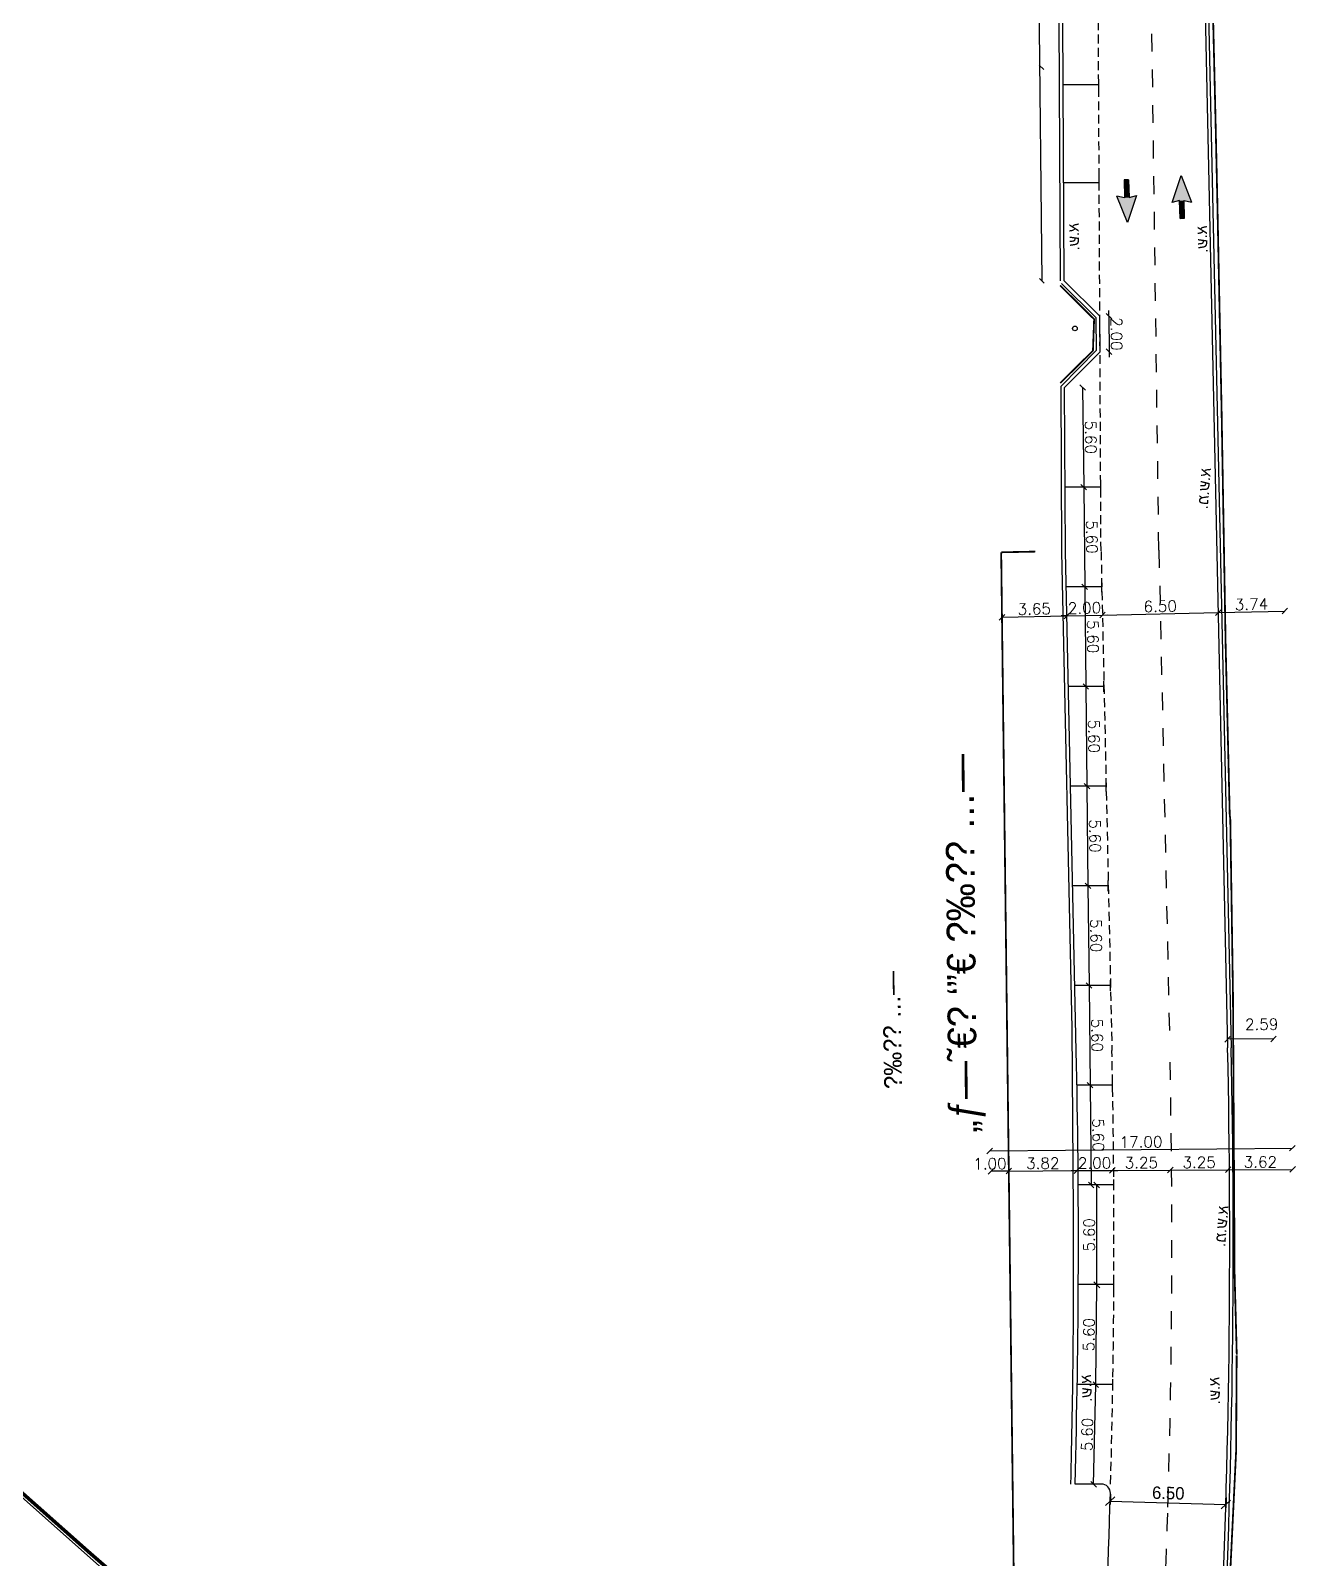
# Model space of a CAD drawing. Extents: x 183304 to 184528, y 666784 to 667526.
# Drawn here: x 184413.7 to 184484.8, y 667116.6 to 667202.4 of the extents above; entities that cross this region are included whole.
import ezdxf
from ezdxf.enums import TextEntityAlignment as Align

# ---------------------------------------------------------------- set-up
doc = ezdxf.new("R2010")
doc.units = 0
doc.linetypes.add('1-1', pattern=[2, 1, -1])
doc.linetypes.add('DASHED', pattern=[0.75, 0.5, -0.25])
for name, color, linetype in [('818', 10, '1-1'), ('BLOCK', 7, 'Continuous'), ('D-15', 20, '1-1'), ('D-D13', 7, 'Continuous'), ('D-Dim', 7, 'Continuous'), ('D-EV-INSIDE', 2, 'Continuous'), ('D-Nativ', 7, '1-1'), ('D-Parking', 123, 'DASHED'), ('D-Road', 7, 'Continuous'), ('D-Tamrur', 7, 'Continuous'), ('stxt', 7, 'Continuous'), ('TR-TXT', 2, 'Continuous'), ('TREE', 100, 'Continuous')]:
    doc.layers.add(name, color=color, linetype=linetype)
doc.styles.add('0-Techno', font='0-techno')
doc.styles.add('mvt-hebtxt', font='mvt-oron')
doc.styles.add('oron', font='oron.shx')
doc.styles.add('r', font='romand')
doc.dimstyles.new('dim1', dxfattribs={"dimtxt": 0.7, "dimasz": 0.5, "dimexe": 0.18, "dimexo": 0.0625, "dimgap": 0.2, "dimtad": 1, "dimtoh": 1, "dimzin": 0, "dimdsep": 46, "dimtxsty": 'oron', "dimblk": 'OBLIQUE', "dimcen": 0.09, "dimadec": 0, "dimazin": 0, "dimtfac": 1, "dimtofl": 0, "dimtmove": 0, "dimatfit": 3, "dimfxl": 1, "dimtolj": 1, "dimtzin": 0, "dimarcsym": 0})
doc.dimstyles.new('tik', dxfattribs={"dimscale": 1.25, "dimtxt": 0.5, "dimasz": 0.25, "dimexe": 0, "dimexo": 0, "dimgap": 0.09, "dimtad": 1, "dimzin": 0, "dimdsep": 46, "dimtxsty": 'r', "dimblk1": 'OBLIQUE', "dimblk2": 'OBLIQUE', "dimsah": 1, "dimcen": 0.09, "dimse1": 1, "dimse2": 1, "dimclrd": 256, "dimclrt": 256, "dimadec": 0, "dimazin": 0, "dimtfac": 1, "dimtix": 1, "dimtmove": 2, "dimatfit": 3, "dimldrblk": 'OBLIQUE', "dimfxl": 1, "dimtolj": 1, "dimtzin": 0, "dimarcsym": 0})

# ---------------------------------------------------------------- blocks, each defined once
blk = doc.blocks.new('TXT1')
at = {"layer": 'stxt', "style": 'mvt-hebtxt'}
blk.add_attdef('333', (-8.25, -0.75), '', height=4.5, dxfattribs=at)
blk = doc.blocks.new('_Oblique')
at = {"color": 0, "linetype": 'ByBlock', "lineweight": -2}
blk.add_line((-0.5, -0.5), (0.5, 0.5), dxfattribs=at)
blk = doc.blocks.new('*D232')
at = {"layer": 'D-Dim', "lineweight": -2, "transparency": 16777216}
blk.add_line((184467.603, 667139.459), (184484.604, 667139.615), dxfattribs=at)
at = {"layer": 'DEFPOINTS', "color": 0, "transparency": 16777216}
for p in [(184484.604, 667139.615), (184467.631, 667136.461), (184484.632, 667136.618)]:
    blk.add_point(p, dxfattribs=at)
at = {"layer": 'D-Dim', "lineweight": -2, "transparency": 16777216, "xscale": 0.3125, "yscale": 0.3125, "zscale": 0.3125}
for p, rotation in [((184467.603, 667139.459), 180.5261113683729), ((184484.604, 667139.615), 0.5261113683728575)]:
    blk.add_blockref('_Oblique', p, dxfattribs=dict(at, rotation=rotation))
at = {"layer": 'D-Dim', "transparency": 16777216, "insert": (184476.1, 667139.962), "char_height": 0.625, "attachment_point": 5, "rotation": 0.52611, "style": 'r'}
blk.add_mtext('\\A1;17.00', dxfattribs=at)
blk = doc.blocks.new('*D234')
at = {"layer": 'D-Dim', "lineweight": -2, "transparency": 16777216}
blk.add_line((184483.54, 667145.753), (184480.954, 667145.733), dxfattribs=at)
at = {"layer": 'DEFPOINTS', "color": 0, "transparency": 16777216}
for p in [(184480.954, 667145.733), (184480.954, 667145.72), (184483.54, 667145.74)]:
    blk.add_point(p, dxfattribs=at)
at = {"layer": 'D-Dim', "lineweight": -2, "transparency": 16777216, "xscale": 0.3125, "yscale": 0.3125, "zscale": 0.3125}
for p, rotation in [((184480.954, 667145.733), 180.4440246402451), ((184483.54, 667145.753), 0.4440246402451553)]:
    blk.add_blockref('_Oblique', p, dxfattribs=dict(at, rotation=rotation))
at = {"layer": 'D-Dim', "transparency": 16777216, "insert": (184482.878, 667146.571), "char_height": 0.625, "attachment_point": 5, "rotation": 0.44402, "style": 'r'}
blk.add_mtext('\\A1;2.59', dxfattribs=at)
blk = doc.blocks.new('DD-13SS')
at = {"layer": 'D-D13'}
for p, q in [((-0.55, -1.5), (0, 0)), ((0, 0), (0.55, -1.5)), ((-0.125, -1.4), (-0.55, -1.5)), ((-0.125, -2.4), (-0.125, -1.4)), ((0.125, -1.4), (0.55, -1.5)), ((0.125, -2.4), (0.125, -1.4)), ((-0.125, -2.4), (0.125, -2.4))]:
    blk.add_line(p, q, dxfattribs=at)
for points in [[(-0.125, -1.4), (-0.55, -1.5), (0, 0)], [(0.125, -1.4), (0, 0), (-0.125, -1.4)], [(0.55, -1.5), (0, 0), (0.125, -1.4)], [(-0.125, -2.4), (0.125, -1.4), (-0.125, -1.4)], [(0.125, -1.4), (-0.125, -2.4), (0.125, -2.4)]]:
    blk.add_solid(points, dxfattribs=at)
blk = doc.blocks.new('*D254')
at = {"layer": 'D-Dim', "lineweight": -2, "transparency": 16777216}
blk.add_line((184468.675, 667138.329), (184472.494, 667138.351), dxfattribs=at)
at = {"layer": 'DEFPOINTS', "color": 0, "transparency": 16777216}
for p in [(184468.675, 667138.307), (184472.494, 667138.351), (184472.494, 667138.329)]:
    blk.add_point(p, dxfattribs=at)
at = {"layer": 'D-Dim', "lineweight": -2, "transparency": 16777216, "xscale": 0.3125, "yscale": 0.3125, "zscale": 0.3125}
for p, rotation in [((184468.675, 667138.329), 180.3324697933214), ((184472.494, 667138.351), 0.3324697933213872)]:
    blk.add_blockref('_Oblique', p, dxfattribs=dict(at, rotation=rotation))
at = {"layer": 'D-Dim', "transparency": 16777216, "insert": (184470.582, 667138.765), "char_height": 0.625, "attachment_point": 5, "rotation": 0.33247, "style": 'r'}
blk.add_mtext('\\A1;3.82', dxfattribs=at)
blk = doc.blocks.new('*D255')
at = {"layer": 'D-Dim', "lineweight": -2, "transparency": 16777216}
for p, q in [((184472.494, 667138.351), (184472.181, 667138.349)), ((184472.494, 667138.351), (184474.494, 667138.363)), ((184474.494, 667138.363), (184474.806, 667138.365))]:
    blk.add_line(p, q, dxfattribs=at)
at = {"layer": 'DEFPOINTS', "color": 0, "transparency": 16777216}
for p in [(184474.494, 667138.363), (184474.494, 667138.363), (184472.516, 667134.463)]:
    blk.add_point(p, dxfattribs=at)
at = {"layer": 'D-Dim', "lineweight": -2, "transparency": 16777216, "xscale": 0.3125, "yscale": 0.3125, "zscale": 0.3125}
for p, rotation in [((184472.494, 667138.351), 0.3324697928981202), ((184474.494, 667138.363), 180.3324697928981)]:
    blk.add_blockref('_Oblique', p, dxfattribs=dict(at, rotation=rotation))
at = {"layer": 'D-Dim', "transparency": 16777216, "insert": (184473.491, 667138.782), "char_height": 0.625, "attachment_point": 5, "rotation": 0.33247, "style": 'r'}
blk.add_mtext('\\A1;2.00', dxfattribs=at)
blk = doc.blocks.new('*D256')
at = {"layer": 'D-Dim', "lineweight": -2, "transparency": 16777216}
blk.add_line((184474.494, 667138.363), (184477.744, 667138.382), dxfattribs=at)
at = {"layer": 'DEFPOINTS', "color": 0, "transparency": 16777216}
for p in [(184474.494, 667138.363), (184477.744, 667138.382), (184477.744, 667138.382)]:
    blk.add_point(p, dxfattribs=at)
at = {"layer": 'D-Dim', "lineweight": -2, "transparency": 16777216, "xscale": 0.3125, "yscale": 0.3125, "zscale": 0.3125}
for p, rotation in [((184474.494, 667138.363), 180.3324697928981), ((184477.744, 667138.382), 0.3324697928981317)]:
    blk.add_blockref('_Oblique', p, dxfattribs=dict(at, rotation=rotation))
at = {"layer": 'D-Dim', "transparency": 16777216, "insert": (184476.116, 667138.797), "char_height": 0.625, "attachment_point": 5, "rotation": 0.33247, "style": 'r'}
blk.add_mtext('\\A1;3.25', dxfattribs=at)
blk = doc.blocks.new('*D257')
at = {"layer": 'D-Dim', "lineweight": -2, "transparency": 16777216}
blk.add_line((184477.744, 667138.382), (184480.994, 667138.401), dxfattribs=at)
at = {"layer": 'DEFPOINTS', "color": 0, "transparency": 16777216}
for p in [(184480.992, 667138.634), (184477.744, 667138.382), (184480.994, 667138.401)]:
    blk.add_point(p, dxfattribs=at)
at = {"layer": 'D-Dim', "lineweight": -2, "transparency": 16777216, "xscale": 0.3125, "yscale": 0.3125, "zscale": 0.3125}
for p, rotation in [((184477.744, 667138.382), 180.3324697928981), ((184480.994, 667138.401), 0.3324697928981317)]:
    blk.add_blockref('_Oblique', p, dxfattribs=dict(at, rotation=rotation))
at = {"layer": 'D-Dim', "transparency": 16777216, "insert": (184479.366, 667138.816), "char_height": 0.625, "attachment_point": 5, "rotation": 0.33247, "style": 'r'}
blk.add_mtext('\\A1;3.25', dxfattribs=at)
blk = doc.blocks.new('*D258')
at = {"layer": 'D-Dim', "lineweight": -2, "transparency": 16777216}
blk.add_line((184480.994, 667138.401), (184484.618, 667138.422), dxfattribs=at)
at = {"layer": 'DEFPOINTS', "color": 0, "transparency": 16777216}
for p in [(184480.994, 667138.401), (184484.618, 667138.422), (184484.642, 667134.431)]:
    blk.add_point(p, dxfattribs=at)
at = {"layer": 'D-Dim', "lineweight": -2, "transparency": 16777216, "xscale": 0.3125, "yscale": 0.3125, "zscale": 0.3125}
for p, rotation in [((184484.618, 667138.422), 0.3324697928981317), ((184480.994, 667138.401), 180.3324697928981)]:
    blk.add_blockref('_Oblique', p, dxfattribs=dict(at, rotation=rotation))
at = {"layer": 'D-Dim', "transparency": 16777216, "insert": (184482.804, 667138.836), "char_height": 0.625, "attachment_point": 5, "rotation": 0.33247, "style": 'r'}
blk.add_mtext('\\A1;3.62', dxfattribs=at)
blk = doc.blocks.new('*D269')
at = {"layer": 'D-Dim', "lineweight": -2, "ltscale": 0.1, "transparency": 16777216}
blk.add_line((184468.292, 667169.433), (184471.934, 667169.513), dxfattribs=at)
at = {"layer": 'DEFPOINTS', "color": 0, "ltscale": 0.1, "transparency": 16777216}
for p in [(184471.934, 667169.513), (184471.934, 667169.507), (184468.292, 667169.428)]:
    blk.add_point(p, dxfattribs=at)
at = {"layer": 'D-Dim', "lineweight": -2, "ltscale": 0.1, "transparency": 16777216, "xscale": 0.3125, "yscale": 0.3125, "zscale": 0.3125}
for p, rotation in [((184468.292, 667169.433), 181.2467525786395), ((184471.934, 667169.513), 1.246752578639502)]:
    blk.add_blockref('_Oblique', p, dxfattribs=dict(at, rotation=rotation))
at = {"layer": 'D-Dim', "ltscale": 0.1, "transparency": 16777216, "insert": (184470.104, 667169.898), "char_height": 0.625, "attachment_point": 5, "rotation": 1.24675, "style": 'r'}
blk.add_mtext('\\A1;3.65', dxfattribs=at)
blk = doc.blocks.new('*D270')
at = {"layer": 'D-Dim', "lineweight": -2, "ltscale": 0.1, "transparency": 16777216}
for p, q in [((184471.934, 667169.513), (184471.622, 667169.506)), ((184471.934, 667169.513), (184473.934, 667169.556)), ((184473.934, 667169.556), (184474.246, 667169.563))]:
    blk.add_line(p, q, dxfattribs=at)
at = {"layer": 'DEFPOINTS', "color": 0, "ltscale": 0.1, "transparency": 16777216}
for p in [(184471.934, 667169.507), (184473.934, 667169.556), (184473.934, 667169.556)]:
    blk.add_point(p, dxfattribs=at)
at = {"layer": 'D-Dim', "lineweight": -2, "ltscale": 0.1, "transparency": 16777216, "xscale": 0.3125, "yscale": 0.3125, "zscale": 0.3125}
for p, rotation in [((184471.934, 667169.513), 1.246752578639496), ((184473.934, 667169.556), 181.2467525786395)]:
    blk.add_blockref('_Oblique', p, dxfattribs=dict(at, rotation=rotation))
at = {"layer": 'D-Dim', "ltscale": 0.1, "transparency": 16777216, "insert": (184472.925, 667169.959), "char_height": 0.625, "attachment_point": 5, "rotation": 1.24675, "style": 'r'}
blk.add_mtext('\\A1;2.00', dxfattribs=at)
blk = doc.blocks.new('*D271')
at = {"layer": 'D-Dim', "lineweight": -2, "ltscale": 0.1, "transparency": 16777216}
blk.add_line((184473.934, 667169.556), (184480.442, 667169.698), dxfattribs=at)
at = {"layer": 'DEFPOINTS', "color": 0, "ltscale": 0.1, "transparency": 16777216}
for p in [(184473.934, 667169.556), (184480.442, 667169.698), (184480.443, 667169.653)]:
    blk.add_point(p, dxfattribs=at)
at = {"layer": 'D-Dim', "lineweight": -2, "ltscale": 0.1, "transparency": 16777216, "xscale": 0.3125, "yscale": 0.3125, "zscale": 0.3125}
for p, rotation in [((184473.934, 667169.556), 181.2467525786395), ((184480.442, 667169.698), 1.246752578639489)]:
    blk.add_blockref('_Oblique', p, dxfattribs=dict(at, rotation=rotation))
at = {"layer": 'D-Dim', "ltscale": 0.1, "transparency": 16777216, "insert": (184477.178, 667170.052), "char_height": 0.625, "attachment_point": 5, "rotation": 1.24675, "style": 'r'}
blk.add_mtext('\\A1;6.50', dxfattribs=at)
blk = doc.blocks.new('*D272')
at = {"layer": 'D-Dim', "lineweight": -2, "ltscale": 0.1, "transparency": 16777216}
blk.add_line((184480.442, 667169.698), (184484.183, 667169.779), dxfattribs=at)
at = {"layer": 'DEFPOINTS', "color": 0, "ltscale": 0.1, "transparency": 16777216}
for p in [(184480.443, 667169.653), (184484.183, 667169.779), (184484.186, 667169.672)]:
    blk.add_point(p, dxfattribs=at)
at = {"layer": 'D-Dim', "lineweight": -2, "ltscale": 0.1, "transparency": 16777216, "xscale": 0.3125, "yscale": 0.3125, "zscale": 0.3125}
for p, rotation in [((184480.442, 667169.698), 181.2467525786395), ((184484.183, 667169.779), 1.246752578639489)]:
    blk.add_blockref('_Oblique', p, dxfattribs=dict(at, rotation=rotation))
at = {"layer": 'D-Dim', "ltscale": 0.1, "transparency": 16777216, "insert": (184482.303, 667170.164), "char_height": 0.625, "attachment_point": 5, "rotation": 1.24675, "style": 'r'}
blk.add_mtext('\\A1;3.74', dxfattribs=at)
blk = doc.blocks.new('*D279')
at = {"layer": 'D-Dim', "lineweight": -2, "ltscale": 0.1, "transparency": 16777216}
for p, q in [((184474.298, 667186.343), (184474.296, 667186.656)), ((184474.298, 667186.343), (184474.308, 667184.352)), ((184474.308, 667184.352), (184474.309, 667184.04))]:
    blk.add_line(p, q, dxfattribs=at)
at = {"layer": 'DEFPOINTS', "color": 0, "ltscale": 0.1, "transparency": 16777216}
for p in [(184473.789, 667186.34), (184473.799, 667184.35), (184474.308, 667184.352)]:
    blk.add_point(p, dxfattribs=at)
at = {"layer": 'D-Dim', "lineweight": -2, "ltscale": 0.1, "transparency": 16777216, "xscale": 0.3125, "yscale": 0.3125, "zscale": 0.3125}
for p, rotation in [((184474.298, 667186.343), 270.2828342581873), ((184474.308, 667184.352), 90.28283425818734)]:
    blk.add_blockref('_Oblique', p, dxfattribs=dict(at, rotation=rotation))
at = {"layer": 'D-Dim', "ltscale": 0.1, "transparency": 16777216, "insert": (184474.728, 667185.35), "char_height": 0.625, "attachment_point": 5, "rotation": 270.28283, "style": 'r'}
blk.add_mtext('\\A1;2.00', dxfattribs=at)
blk = doc.blocks.new('*D284')
at = {"layer": 'D-Dim', "lineweight": -2, "transparency": 16777216}
blk.add_line((184468.675, 667138.329), (184467.675, 667138.317), dxfattribs=at)
at = {"layer": 'DEFPOINTS', "color": 0, "transparency": 16777216}
for p in [(184467.675, 667138.317), (184467.675, 667138.317), (184468.675, 667138.329)]:
    blk.add_point(p, dxfattribs=at)
at = {"layer": 'D-Dim', "lineweight": -2, "transparency": 16777216, "xscale": 0.3125, "yscale": 0.3125, "zscale": 0.3125}
for p, rotation in [((184467.675, 667138.317), 180.7045405953364), ((184468.675, 667138.329), 0.7045405953363915)]:
    blk.add_blockref('_Oblique', p, dxfattribs=dict(at, rotation=rotation))
at = {"layer": 'D-Dim', "transparency": 16777216, "insert": (184467.613, 667138.74), "char_height": 0.625, "attachment_point": 5, "rotation": 0.70454, "style": 'r'}
blk.add_mtext('\\A1;1.00', dxfattribs=at)
blk = doc.blocks.new('BLOCK')
at = {"layer": 'BLOCK', "ltscale": 0.1}
for p, q in [((2, 0), (0, 0)), ((2, -0.3), (2, 0.3))]:
    blk.add_line(p, q, dxfattribs=at)
blk = doc.blocks.new('*D287')
at = {"layer": 'BLOCK', "lineweight": -2, "ltscale": 0.1, "transparency": 16777216}
blk.add_line((184472.823, 667182.339), (184472.883, 667176.74), dxfattribs=at)
at = {"layer": 'DEFPOINTS', "color": 0, "ltscale": 0.1, "transparency": 16777216}
for p in [(184471.809, 667182.329), (184471.869, 667176.729), (184472.883, 667176.74)]:
    blk.add_point(p, dxfattribs=at)
at = {"layer": 'BLOCK', "lineweight": -2, "ltscale": 0.1, "transparency": 16777216, "xscale": 0.3125, "yscale": 0.3125, "zscale": 0.3125}
for p, rotation in [((184472.823, 667182.339), 90.6107079389927), ((184472.883, 667176.74), 270.6107079389927)]:
    blk.add_blockref('_Oblique', p, dxfattribs=dict(at, rotation=rotation))
at = {"layer": 'BLOCK', "ltscale": 0.1, "transparency": 16777216, "insert": (184473.278, 667179.544), "char_height": 0.625, "attachment_point": 5, "rotation": 270.61071, "style": 'r'}
blk.add_mtext('\\A1;5.60', dxfattribs=at)
blk = doc.blocks.new('*D288')
at = {"layer": 'BLOCK', "lineweight": -2, "ltscale": 0.1, "transparency": 16777216}
blk.add_line((184472.883, 667176.74), (184472.942, 667171.141), dxfattribs=at)
at = {"layer": 'DEFPOINTS', "color": 0, "ltscale": 0.1, "transparency": 16777216}
for p in [(184471.869, 667176.729), (184472.942, 667171.141), (184472.942, 667171.141)]:
    blk.add_point(p, dxfattribs=at)
at = {"layer": 'BLOCK', "lineweight": -2, "ltscale": 0.1, "transparency": 16777216, "xscale": 0.3125, "yscale": 0.3125, "zscale": 0.3125}
for p, rotation in [((184472.883, 667176.74), 90.61070793906909), ((184472.942, 667171.141), 270.6107079390691)]:
    blk.add_blockref('_Oblique', p, dxfattribs=dict(at, rotation=rotation))
at = {"layer": 'BLOCK', "ltscale": 0.1, "transparency": 16777216, "insert": (184473.338, 667173.945), "char_height": 0.625, "attachment_point": 5, "rotation": 270.61071, "style": 'r'}
blk.add_mtext('\\A1;5.60', dxfattribs=at)
blk = doc.blocks.new('*D289')
at = {"layer": 'BLOCK', "lineweight": -2, "ltscale": 0.1, "transparency": 16777216}
blk.add_line((184472.942, 667171.141), (184473.002, 667165.542), dxfattribs=at)
at = {"layer": 'DEFPOINTS', "color": 0, "ltscale": 0.1, "transparency": 16777216}
for p in [(184472.942, 667171.141), (184473.002, 667165.542), (184473.002, 667165.542)]:
    blk.add_point(p, dxfattribs=at)
at = {"layer": 'BLOCK', "lineweight": -2, "ltscale": 0.1, "transparency": 16777216, "xscale": 0.3125, "yscale": 0.3125, "zscale": 0.3125}
for p, rotation in [((184472.942, 667171.141), 90.61070793906909), ((184473.002, 667165.542), 270.6107079390691)]:
    blk.add_blockref('_Oblique', p, dxfattribs=dict(at, rotation=rotation))
at = {"layer": 'BLOCK', "ltscale": 0.1, "transparency": 16777216, "insert": (184473.397, 667168.346), "char_height": 0.625, "attachment_point": 5, "rotation": 270.61071, "style": 'r'}
blk.add_mtext('\\A1;5.60', dxfattribs=at)
blk = doc.blocks.new('*D290')
at = {"layer": 'BLOCK', "lineweight": -2, "ltscale": 0.1, "transparency": 16777216}
blk.add_line((184473.002, 667165.542), (184473.062, 667159.944), dxfattribs=at)
at = {"layer": 'DEFPOINTS', "color": 0, "ltscale": 0.1, "transparency": 16777216}
for p in [(184473.002, 667165.542), (184473.062, 667159.944), (184473.062, 667159.944)]:
    blk.add_point(p, dxfattribs=at)
at = {"layer": 'BLOCK', "lineweight": -2, "ltscale": 0.1, "transparency": 16777216, "xscale": 0.3125, "yscale": 0.3125, "zscale": 0.3125}
for p, rotation in [((184473.002, 667165.542), 90.61070793906909), ((184473.062, 667159.944), 270.6107079390691)]:
    blk.add_blockref('_Oblique', p, dxfattribs=dict(at, rotation=rotation))
at = {"layer": 'BLOCK', "ltscale": 0.1, "transparency": 16777216, "insert": (184473.457, 667162.748), "char_height": 0.625, "attachment_point": 5, "rotation": 270.61071, "style": 'r'}
blk.add_mtext('\\A1;5.60', dxfattribs=at)
blk = doc.blocks.new('*D291')
at = {"layer": 'BLOCK', "lineweight": -2, "ltscale": 0.1, "transparency": 16777216}
blk.add_line((184473.062, 667159.944), (184473.121, 667154.346), dxfattribs=at)
at = {"layer": 'DEFPOINTS', "color": 0, "ltscale": 0.1, "transparency": 16777216}
for p in [(184473.062, 667159.944), (184473.121, 667154.346), (184473.121, 667154.346)]:
    blk.add_point(p, dxfattribs=at)
at = {"layer": 'BLOCK', "lineweight": -2, "ltscale": 0.1, "transparency": 16777216, "xscale": 0.3125, "yscale": 0.3125, "zscale": 0.3125}
for p, rotation in [((184473.062, 667159.944), 90.61070793906909), ((184473.121, 667154.346), 270.6107079390691)]:
    blk.add_blockref('_Oblique', p, dxfattribs=dict(at, rotation=rotation))
at = {"layer": 'BLOCK', "ltscale": 0.1, "transparency": 16777216, "insert": (184473.517, 667157.149), "char_height": 0.625, "attachment_point": 5, "rotation": 270.61071, "style": 'r'}
blk.add_mtext('\\A1;5.60', dxfattribs=at)
blk = doc.blocks.new('*D292')
at = {"layer": 'BLOCK', "lineweight": -2, "ltscale": 0.1, "transparency": 16777216}
blk.add_line((184473.121, 667154.346), (184473.181, 667148.747), dxfattribs=at)
at = {"layer": 'DEFPOINTS', "color": 0, "ltscale": 0.1, "transparency": 16777216}
for p in [(184473.121, 667154.346), (184473.181, 667148.747), (184473.181, 667148.747)]:
    blk.add_point(p, dxfattribs=at)
at = {"layer": 'BLOCK', "lineweight": -2, "ltscale": 0.1, "transparency": 16777216, "xscale": 0.3125, "yscale": 0.3125, "zscale": 0.3125}
for p, rotation in [((184473.121, 667154.346), 90.61070793906909), ((184473.181, 667148.747), 270.6107079390691)]:
    blk.add_blockref('_Oblique', p, dxfattribs=dict(at, rotation=rotation))
at = {"layer": 'BLOCK', "ltscale": 0.1, "transparency": 16777216, "insert": (184473.576, 667151.551), "char_height": 0.625, "attachment_point": 5, "rotation": 270.61071, "style": 'r'}
blk.add_mtext('\\A1;5.60', dxfattribs=at)
blk = doc.blocks.new('*D293')
at = {"layer": 'BLOCK', "lineweight": -2, "ltscale": 0.1, "transparency": 16777216}
blk.add_line((184473.181, 667148.747), (184473.241, 667143.149), dxfattribs=at)
at = {"layer": 'DEFPOINTS', "color": 0, "ltscale": 0.1, "transparency": 16777216}
for p in [(184473.181, 667148.747), (184473.241, 667143.149), (184473.241, 667143.149)]:
    blk.add_point(p, dxfattribs=at)
at = {"layer": 'BLOCK', "lineweight": -2, "ltscale": 0.1, "transparency": 16777216, "xscale": 0.3125, "yscale": 0.3125, "zscale": 0.3125}
for p, rotation in [((184473.181, 667148.747), 90.61070793906909), ((184473.241, 667143.149), 270.6107079390691)]:
    blk.add_blockref('_Oblique', p, dxfattribs=dict(at, rotation=rotation))
at = {"layer": 'BLOCK', "ltscale": 0.1, "transparency": 16777216, "insert": (184473.636, 667145.952), "char_height": 0.625, "attachment_point": 5, "rotation": 270.61071, "style": 'r'}
blk.add_mtext('\\A1;5.60', dxfattribs=at)
blk = doc.blocks.new('*D294')
at = {"layer": 'BLOCK', "lineweight": -2, "ltscale": 0.1, "transparency": 16777216}
blk.add_line((184473.241, 667143.149), (184473.3, 667137.549), dxfattribs=at)
at = {"layer": 'DEFPOINTS', "color": 0, "ltscale": 0.1, "transparency": 16777216}
for p in [(184473.241, 667143.149), (184473.3, 667137.549), (184473.3, 667137.549)]:
    blk.add_point(p, dxfattribs=at)
at = {"layer": 'BLOCK', "lineweight": -2, "ltscale": 0.1, "transparency": 16777216, "xscale": 0.3125, "yscale": 0.3125, "zscale": 0.3125}
for p, rotation in [((184473.241, 667143.149), 90.61070793906909), ((184473.3, 667137.549), 270.6107079390691)]:
    blk.add_blockref('_Oblique', p, dxfattribs=dict(at, rotation=rotation))
at = {"layer": 'BLOCK', "ltscale": 0.1, "transparency": 16777216, "insert": (184473.696, 667140.354), "char_height": 0.625, "attachment_point": 5, "rotation": 270.61071, "style": 'r'}
blk.add_mtext('\\A1;5.60', dxfattribs=at)
blk = doc.blocks.new('*D295')
at = {"layer": 'BLOCK', "lineweight": -2, "ltscale": 0.1, "transparency": 16777216}
blk.add_line((184473.439, 667120.726), (184473.562, 667126.324), dxfattribs=at)
at = {"layer": 'DEFPOINTS', "color": 0, "ltscale": 0.1, "transparency": 16777216}
for p in [(184472.517, 667126.347), (184473.562, 667126.324), (184472.394, 667120.749)]:
    blk.add_point(p, dxfattribs=at)
at = {"layer": 'BLOCK', "lineweight": -2, "ltscale": 0.1, "transparency": 16777216, "xscale": 0.3125, "yscale": 0.3125, "zscale": 0.3125}
for p, rotation in [((184473.562, 667126.324), 88.73853242441268), ((184473.439, 667120.726), 268.7385324244127)]:
    blk.add_blockref('_Oblique', p, dxfattribs=dict(at, rotation=rotation))
at = {"layer": 'BLOCK', "ltscale": 0.1, "transparency": 16777216, "insert": (184473.075, 667123.534), "char_height": 0.625, "attachment_point": 5, "rotation": 88.73853, "style": 'r'}
blk.add_mtext('\\A1;5.60', dxfattribs=at)
blk = doc.blocks.new('*D296')
at = {"layer": 'BLOCK', "lineweight": -2, "ltscale": 0.1, "transparency": 16777216}
blk.add_line((184473.567, 667126.336), (184473.626, 667131.936), dxfattribs=at)
at = {"layer": 'DEFPOINTS', "color": 0, "ltscale": 0.1, "transparency": 16777216}
for p in [(184472.577, 667131.947), (184473.626, 667131.936), (184472.517, 667126.347)]:
    blk.add_point(p, dxfattribs=at)
at = {"layer": 'BLOCK', "lineweight": -2, "ltscale": 0.1, "transparency": 16777216, "xscale": 0.3125, "yscale": 0.3125, "zscale": 0.3125}
for p, rotation in [((184473.626, 667131.936), 89.39134293345688), ((184473.567, 667126.336), 269.3913429334569)]:
    blk.add_blockref('_Oblique', p, dxfattribs=dict(at, rotation=rotation))
at = {"layer": 'BLOCK', "ltscale": 0.1, "transparency": 16777216, "insert": (184473.172, 667129.141), "char_height": 0.625, "attachment_point": 5, "rotation": 89.39134, "style": 'r'}
blk.add_mtext('\\A1;5.60', dxfattribs=at)
blk = doc.blocks.new('*D297')
at = {"layer": 'BLOCK', "lineweight": -2, "ltscale": 0.1, "transparency": 16777216}
blk.add_line((184473.615, 667131.947), (184473.615, 667137.547), dxfattribs=at)
at = {"layer": 'DEFPOINTS', "color": 0, "ltscale": 0.1, "transparency": 16777216}
for p in [(184472.577, 667137.547), (184473.615, 667137.547), (184472.577, 667131.947)]:
    blk.add_point(p, dxfattribs=at)
at = {"layer": 'BLOCK', "lineweight": -2, "ltscale": 0.1, "transparency": 16777216, "xscale": 0.3125, "yscale": 0.3125, "zscale": 0.3125}
for p, rotation in [((184473.615, 667137.547), 90), ((184473.615, 667131.947), 270)]:
    blk.add_blockref('_Oblique', p, dxfattribs=dict(at, rotation=rotation))
at = {"layer": 'BLOCK', "ltscale": 0.1, "transparency": 16777216, "insert": (184473.19, 667134.747), "char_height": 0.625, "attachment_point": 5, "rotation": 90, "style": 'r'}
blk.add_mtext('\\A1;5.60', dxfattribs=at)
blk = doc.blocks.new('*D546')
at = {"layer": 'D-Dim', "color": 0, "lineweight": -2, "ltscale": 0.1, "transparency": 16777216}
for p, q in [((184474.378, 667120.172), (184474.362, 667119.603)), ((184474.367, 667119.783), (184480.865, 667119.597)), ((184480.876, 667119.986), (184480.859, 667119.417))]:
    blk.add_line(p, q, dxfattribs=at)
at = {"layer": 'DEFPOINTS', "color": 0, "ltscale": 0.1, "transparency": 16777216}
for p in [(184474.38, 667120.234), (184480.877, 667120.048), (184480.865, 667119.597)]:
    blk.add_point(p, dxfattribs=at)
at = {"layer": 'D-Dim', "color": 0, "lineweight": -2, "ltscale": 0.1, "transparency": 16777216, "xscale": 0.5, "yscale": 0.5, "zscale": 0.5}
for p, rotation in [((184474.367, 667119.783), 178.3588273354379), ((184480.865, 667119.597), 358.3588273354379)]:
    blk.add_blockref('_Oblique', p, dxfattribs=dict(at, rotation=rotation))
at = {"layer": 'D-Dim', "color": 0, "ltscale": 0.1, "transparency": 16777216, "insert": (184477.632, 667120.24), "char_height": 0.7, "attachment_point": 5, "rotation": 358.35883, "style": 'oron'}
blk.add_mtext('\\A1;6.50', dxfattribs=at)

msp = doc.modelspace()

# ---------------------------------------------------------------- linework, layer by layer
at = {"layer": '818', "const_width": 0.1}
for points in [[(184479.625, 667226.011), (184479.669, 667223.914), (184479.822, 667217.113), (184479.985, 667209.993), (184480.275, 667197.834), (184480.392, 667192.604), (184480.626, 667181.061), (184480.852, 667167.931), (184481.083, 667158.357), (184481.116, 667158.062), (184481.266, 667148.222), (184481.357, 667132.528), (184481.478, 667128.007)], [(184471.55, 667188.078), (184473.467, 667186.177), (184473.4, 667184.403), (184471.563, 667182.591)], [(184481.474, 667127.98), (184481.44, 667122.555), (184480.7, 667107.261), (184480.412, 667101.042)]]:
    msp.add_lwpolyline(points, dxfattribs=at)
at = {"layer": 'D-15', "const_width": 0.2, "flags": 128}
for points in [[(184403.706, 667128.731), (184416.995, 667116.935)], [(184416.995, 667116.935), (184419.053, 667115.146), (184421.765, 667115.267)]]:
    msp.add_lwpolyline(points, dxfattribs=at)
at = {"layer": 'D-Dim', "ltscale": 0.1}
msp.add_line((184470.175, 667221.257), (184470.529, 667188.329), dxfattribs=at)
at = {"layer": 'D-EV-INSIDE'}
for p, q in [((184478.357, 667274.221), (184481.164, 667145.252)), ((184471.579, 667188.33), (184471.506, 667202.967)), ((184472.307, 667136.044), (184472.238, 667146.342))]:
    msp.add_line(p, q, dxfattribs=at)
msp.add_lwpolyline([(184472.238, 667146.342), (184471.656, 667173.117), (184471.609, 667182.421), (184473.599, 667184.431), (184473.59, 667186.257), (184471.639, 667188.188)], dxfattribs=at)
for centre, radius, start, end in [((183981.083, 667134.368), 500.2, 357.30219, 1.24675), ((183972.515, 667133.144), 499.8, 358.57889, 0.33247)]:
    msp.add_arc(centre, radius, start, end, dxfattribs=at)
at = {"layer": 'D-Nativ'}
for q in [(184476.702, 667203.205), (184477.701, 667145.829)]:
    msp.add_line((184477.105, 667173.208), q, dxfattribs=at)
for start, end in [(358.2797, 1.24675), (354.89424, 358.35883)]:
    msp.add_arc((183981.083, 667134.368), 496.75, start, end, dxfattribs=at)
at = {"layer": 'D-Parking'}
for p, q in [((184473.855, 667173.163), (184473.706, 667203.015)), ((184473.856, 667173.137), (184474.466, 667145.106))]:
    msp.add_line(p, q, dxfattribs=at)
msp.add_arc((183981.083, 667134.368), 493.5, 358.41856, 1.24675, dxfattribs=at)
at = {"layer": 'D-Road'}
for p, q in [((184478.157, 667274.217), (184480.964, 667145.247)), ((184418.927, 667114.959), (184410.834, 667122.148))]:
    msp.add_line(p, q, dxfattribs=at)
at = {"layer": 'D-Road', "ltscale": 0.1}
for p, q in [((184471.855, 667173.136), (184471.809, 667182.339)), ((184472.466, 667145.062), (184471.855, 667173.136)), ((184473.88, 667120.749), (184472.394, 667120.749))]:
    msp.add_line(p, q, dxfattribs=at)
for points in [[(184471.779, 667188.331), (184471.706, 667202.971), (184471.307, 667221.327)], [(184471.809, 667182.34), (184473.799, 667184.35), (184473.789, 667186.34), (184471.78, 667188.33)], [(184472.434, 667146.341), (184472.429, 667146.346)]]:
    msp.add_lwpolyline(points, dxfattribs=at)
at = {"layer": 'D-Road', "ltscale": 0.1, "const_width": 0.1}
for points in [[(184468.247, 667173.083), (184469.105, 667103.301)], [(184468.248, 667173.083), (184470.169, 667173.123)]]:
    msp.add_lwpolyline(points, dxfattribs=at)
at = {"layer": 'D-Road', "ltscale": 0.1}
for centre, radius, start, end in [((183981.083, 667134.368), 491.5, 358.41213, 1.24675), ((184473.88, 667120.249), 0.5, 358.35883, 90), ((183981.083, 667134.368), 493.5, 356.87664, 358.35883)]:
    msp.add_arc(centre, radius, start, end, dxfattribs=at)
at = {"layer": 'D-Road'}
msp.add_arc((183981.083, 667134.368), 500, 357.30219, 1.24675, dxfattribs=at)
at = {"layer": 'TREE'}
msp.add_circle((184472.391, 667185.655), 0.132, dxfattribs=at)

# ---------------------------------------------------------------- block references
at = {"layer": 'BLOCK'}
for p in [(184471.724, 667199.332), (184471.752, 667193.832), (184471.837, 667176.739), (184471.899, 667171.14), (184472.021, 667165.541), (184472.142, 667159.943), (184472.264, 667154.344), (184472.386, 667148.745), (184472.504, 667143.146), (184472.572, 667137.547), (184472.577, 667131.947), (184472.517, 667126.347)]:
    msp.add_blockref('BLOCK', p, dxfattribs=at)
at = {"layer": 'D-Dim', "ltscale": 0.1, "xscale": 0.25, "yscale": 0.25, "zscale": 0.25}
for p, rotation in [((184470.513, 667200.329), 90.07654267596689), ((184470.529, 667188.329), 270.0765426759669)]:
    msp.add_blockref('_Oblique', p, dxfattribs=dict(at, rotation=rotation))
at = {"layer": 'D-Tamrur'}
for p, rotation in [((184475.346, 667191.603), 181.7926194846376), ((184478.348, 667194.241), 1.792619484637531)]:
    msp.add_blockref('DD-13SS', p, dxfattribs=dict(at, rotation=rotation))
at = {"layer": 'stxt'}
ref = msp.add_blockref('TXT1', (184465.765, 667152.881), dxfattribs=dict(at, xscale=0.2, yscale=0.2, rotation=90.67175025953017))
ref.add_attrib('333', '„ƒ—˜€\x8c ‘”€ \x8f‰\x90\x81 …—', dxfattribs={"layer": '0', "height": 1.6, "rotation": 90.561, "style": 'mvt-hebtxt', "oblique": 360}).set_placement((184467.378, 667140.478), align=Align.BOTTOM_LEFT)
ref = msp.add_blockref('TXT1', (184461.465, 667144.306), dxfattribs=dict(at, xscale=0.2, yscale=0.2, rotation=91.15768104784388))
ref.add_attrib('333', '\x8f‰\x90\x81 …—', dxfattribs={"layer": '0', "height": 1, "rotation": 91.04693, "style": 'mvt-hebtxt'}).set_placement((184462.981, 667142.956), align=Align.BOTTOM_LEFT)

# ---------------------------------------------------------------- texts
at = {"layer": 'TR-TXT', "style": '0-Techno', "text_generation_flag": 2}
for s, rotation, p in [('א.ש.', 91.7786, (184472.639, 667190.049)), ('א.ש.', 91.7786, (184479.843, 667189.909)), ('א.ש.מ.', 85.4547, (184479.845, 667175.5)), ('א.ש.מ.', 85.4547, (184480.827, 667134.066)), ('א.ש.', 91.7786, (184473.342, 667125.372)), ('א.ש.', 91.7786, (184480.546, 667125.232))]:
    msp.add_text(s, height=0.6, rotation=rotation, dxfattribs=at).set_placement(p, align=Align.RIGHT)

# ---------------------------------------------------------------- dimensions: what is measured, and where the dimension line sits
at = {"layer": 'BLOCK', "ltscale": 0.1}
for p1, p2, distance, picture, middle in [((184471.809, 667182.329), (184471.869, 667176.729), 1.014, '*D287', (184473.278, 667179.544)), ((184472.577, 667131.947), (184472.577, 667137.547), -1.039, '*D297', (184473.19, 667134.747)), ((184472.517, 667126.347), (184472.577, 667131.947), -1.05, '*D296', (184473.172, 667129.141)), ((184472.394, 667120.749), (184472.517, 667126.347), -1.045, '*D295', (184473.075, 667123.534))]:
    dim = msp.add_aligned_dim(p1=p1, p2=p2, distance=distance, dimstyle='tik', dxfattribs=at)
    dim.commit()
    dim.dimension.update_dxf_attribs({"geometry": picture, "text_midpoint": middle})
for base, p1, p2, picture, middle in [((184472.942, 667171.141), (184471.869, 667176.729), (184472.942, 667171.141), '*D288', (184473.338, 667173.945)), ((184473.002, 667165.542), (184472.942, 667171.141), (184473.002, 667165.542), '*D289', (184473.397, 667168.346)), ((184473.062, 667159.944), (184473.002, 667165.542), (184473.062, 667159.944), '*D290', (184473.457, 667162.748)), ((184473.121, 667154.346), (184473.062, 667159.944), (184473.121, 667154.346), '*D291', (184473.517, 667157.149)), ((184473.181, 667148.747), (184473.121, 667154.346), (184473.181, 667148.747), '*D292', (184473.576, 667151.551)), ((184473.241, 667143.149), (184473.181, 667148.747), (184473.241, 667143.149), '*D293', (184473.636, 667145.952)), ((184473.3, 667137.549), (184473.241, 667143.149), (184473.3, 667137.549), '*D294', (184473.696, 667140.354))]:
    dim = msp.add_linear_dim(base=base, p1=p1, p2=p2, angle=90.61071, dimstyle='tik', dxfattribs=at)
    dim.commit()
    dim.dimension.update_dxf_attribs({"geometry": picture, "text_midpoint": middle})
at = {"layer": 'D-Dim', "ltscale": 0.1}
for p1, p2, distance, text, picture, middle in [((184473.789, 667186.34), (184473.799, 667184.35), 0.509, '2.00', '*D279', (184474.728, 667185.35)), ((184468.292, 667169.428), (184471.934, 667169.507), 0.006, '3.65', '*D269', (184470.104, 667169.898))]:
    dim = msp.add_aligned_dim(p1=p1, p2=p2, distance=distance, text=text, dimstyle='tik', dxfattribs=at)
    dim.commit()
    dim.dimension.update_dxf_attribs({"geometry": picture, "text_midpoint": middle})
for base, p1, p2, picture, middle in [((184473.934, 667169.556), (184471.934, 667169.507), (184473.934, 667169.556), '*D270', (184472.925, 667169.959)), ((184484.183, 667169.779), (184480.443, 667169.653), (184484.186, 667169.672), '*D272', (184482.303, 667170.164))]:
    dim = msp.add_linear_dim(base=base, p1=p1, p2=p2, angle=181.24675, dimstyle='tik', dxfattribs=at)
    dim.commit()
    dim.dimension.update_dxf_attribs({"geometry": picture, "text_midpoint": middle})
dim = msp.add_linear_dim(base=(184480.442, 667169.698), p1=(184473.934, 667169.556), p2=(184480.443, 667169.653), angle=181.24675, text='6.50', dimstyle='tik', dxfattribs=at)
dim.commit()
dim.dimension.update_dxf_attribs({"geometry": '*D271', "text_midpoint": (184477.178, 667170.052)})
at = {"layer": 'D-Dim'}
for base, p1, p2, angle, picture, middle in [((184480.954, 667145.733), (184483.54, 667145.74), (184480.954, 667145.72), 180.44402, '*D234', (184482.878, 667146.571)), ((184467.675, 667138.317), (184468.675, 667138.329), (184467.675, 667138.317), 180.70454, '*D284', (184467.613, 667138.74))]:
    dim = msp.add_linear_dim(base=base, p1=p1, p2=p2, angle=angle, dimstyle='tik', dxfattribs=at)
    dim.commit()
    dim.dimension.update_dxf_attribs({"geometry": picture, "text_midpoint": middle, "dimtype": 161})
for p1, p2, distance, picture, middle in [((184467.631, 667136.461), (184484.632, 667136.618), 2.997, '*D232', (184476.1, 667139.962)), ((184468.675, 667138.307), (184472.494, 667138.329), 0.022, '*D254', (184470.582, 667138.765))]:
    dim = msp.add_aligned_dim(p1=p1, p2=p2, distance=distance, dimstyle='tik', dxfattribs=at)
    dim.commit()
    dim.dimension.update_dxf_attribs({"geometry": picture, "text_midpoint": middle})
for base, p1, p2, picture, middle in [((184474.494, 667138.363), (184472.516, 667134.463), (184474.494, 667138.363), '*D255', (184473.491, 667138.782)), ((184477.744, 667138.382), (184474.494, 667138.363), (184477.744, 667138.382), '*D256', (184476.116, 667138.797)), ((184480.994, 667138.401), (184477.744, 667138.382), (184480.992, 667138.634), '*D257', (184479.366, 667138.816)), ((184484.618, 667138.422), (184480.994, 667138.401), (184484.642, 667134.431), '*D258', (184482.804, 667138.836))]:
    dim = msp.add_linear_dim(base=base, p1=p1, p2=p2, angle=180.33247, dimstyle='tik', dxfattribs=at)
    dim.commit()
    dim.dimension.update_dxf_attribs({"geometry": picture, "text_midpoint": middle})
at = {"layer": 'D-Dim', "ltscale": 0.1}
dim = msp.add_aligned_dim(p1=(184474.38, 667120.234), p2=(184480.877, 667120.048), distance=-0.451, dimstyle='dim1', dxfattribs=at)
dim.commit()
dim.dimension.update_dxf_attribs({"geometry": '*D546', "text_midpoint": (184477.632, 667120.24)})

doc.saveas('drawing.dxf')
